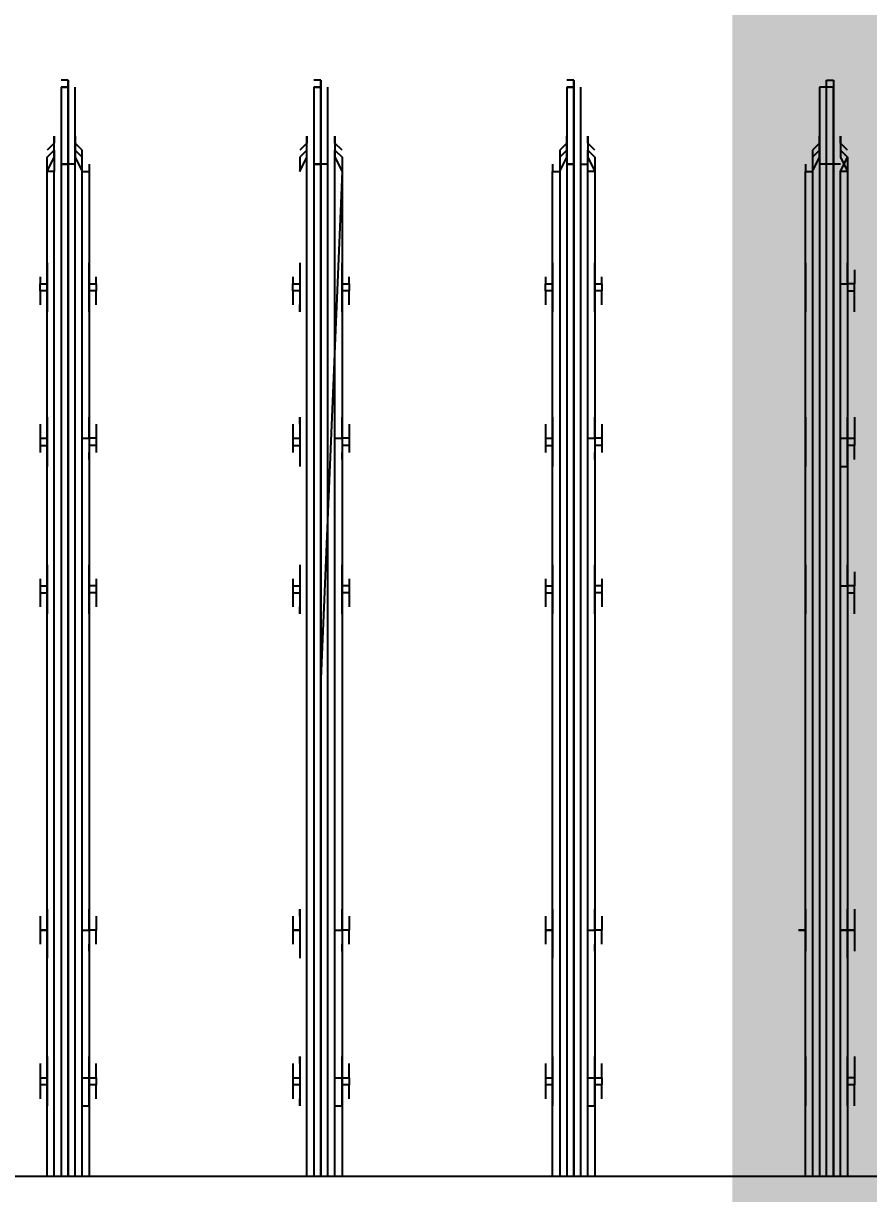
# Model space of a CAD drawing. Header units: metres. Extents: x 529751 to 530172, y 2673807 to 2674119.
# Drawn here: x 529983.1665 to 529983.333, y 2673955.4439 to 2673955.6743 of the extents above; entities that cross this region are included whole.
import ezdxf

# ---------------------------------------------------------------- set-up
doc = ezdxf.new("R2010")
doc.units = ezdxf.units.M
doc.linetypes.add('PDF_IMPORT', pattern=[1, 0.8, -0.2])
doc.layers.add('IDT', color=7, linetype='Continuous')
doc.layers.add('MMS Block Numbering', color=7, linetype='Continuous')
doc.styles.add('Adani Regular', font='Adani Regular.ttf')

# ---------------------------------------------------------------- blocks, each defined once
blk = doc.blocks.new('IDT')
at = {"layer": 'IDT', "color": 0, "lineweight": 25}
for p, q in [((17.21621612707966, 8.71559310991995), (16.63529295083688, 8.71559310991995)), ((16.90639043308354, 8.51780259991358), (16.90639043308354, 8.71559310991995)), ((16.90777358350331, 8.71559310991995), (16.90777358350331, 8.51780259991358)), ((16.90915673392263, 8.516419449494038), (16.90915673392263, 8.71559310991995)), ((16.90915673392263, 8.71559310991995), (16.90915673392263, 8.516419449494038)), ((16.9105398843424, 8.71559310991995), (16.9105398843424, 8.516419449494038)), ((16.91192303476217, 8.516419449494038), (16.91192303476217, 8.71559310991995)), ((16.91330618518148, 8.51780259991358), (16.91330618518148, 8.71559310991995)), ((16.91468933560125, 8.71559310991995), (16.91468933560125, 8.51780259991358)), ((16.95618384819025, 8.51780259991358), (16.95618384819025, 8.71559310991995)), ((16.95756699860956, 8.71559310991995), (16.95756699860956, 8.51780259991358)), ((16.95895014902933, 8.71559310991995), (16.95895014902933, 8.516419449494038)), ((16.9603332994491, 8.71559310991995), (16.9603332994491, 8.516419449494038)), ((16.9603332994491, 8.516419449494038), (16.9603332994491, 8.71559310991995)), ((16.96171644986842, 8.516419449494038), (16.96171644986842, 8.71559310991995)), ((16.96309960028819, 8.51780259991358), (16.96309960028819, 8.71559310991995)), ((16.96448275070796, 8.71559310991995), (16.96448275070796, 8.51780259991358)), ((17.0059772632965, 8.51780259991358), (17.0059772632965, 8.71559310991995)), ((17.00736041371627, 8.71559310991995), (17.00736041371627, 8.51780259991358)), ((17.00874356413604, 8.71559310991995), (17.00874356413604, 8.516419449494038)), ((17.01012671455535, 8.516419449494038), (17.01012671455535, 8.71559310991995)), ((17.01012671455535, 8.71559310991995), (17.01012671455535, 8.516419449494038)), ((17.01150986497512, 8.516419449494038), (17.01150986497512, 8.71559310991995)), ((17.01289301539489, 8.71559310991995), (17.01289301539489, 8.51780259991358)), ((17.05577067840321, 8.51780259991358), (17.05577067840321, 8.71559310991995)), ((17.05715382882298, 8.71559310991995), (17.05715382882298, 8.51780259991358)), ((17.05853697924229, 8.71559310991995), (17.05853697924229, 8.516419449494038)), ((17.05992012966206, 8.516419449494038), (17.05992012966206, 8.71559310991995)), ((17.05992012966206, 8.71559310991995), (17.05992012966206, 8.516419449494038)), ((17.06130328008183, 8.516419449494038), (17.06130328008183, 8.71559310991995)), ((17.06268643050115, 8.71559310991995), (17.06268643050115, 8.51780259991358)), ((17.06406958092091, 8.71559310991995), (17.06406958092091, 8.51780259991358)), ((16.90500728266377, 8.701761605723846), (16.90500728266377, 8.700378455304076)), ((16.90639043308354, 8.701761605723846), (16.90639043308354, 8.697612154464991)), ((16.91468933560125, 8.701761605723846), (16.91468933560125, 8.700378455304076)), ((16.91468933560125, 8.697612154464991), (16.91468933560125, 8.701761605723846)), ((16.95756699860956, 8.701761605723846), (16.95618384819025, 8.701761605723846)), ((16.95618384819025, 8.701761605723846), (16.95618384819025, 8.697612154464991)), ((16.95618384819025, 8.701761605723846), (16.95618384819025, 8.700378455304076)), ((16.96448275070796, 8.697612154464991), (16.96448275070796, 8.701761605723846)), ((16.96448275070796, 8.701761605723846), (16.96448275070796, 8.700378455304076)), ((17.00736041371627, 8.701761605723846), (17.0059772632965, 8.701761605723846)), ((17.0059772632965, 8.701761605723846), (17.0059772632965, 8.697612154464991)), ((17.0059772632965, 8.701761605723846), (17.0059772632965, 8.700378455304076)), ((17.01427616581421, 8.697612154464991), (17.01427616581421, 8.701761605723846)), ((17.01427616581421, 8.701761605723846), (17.01427616581421, 8.700378455304076)), ((17.05715382882298, 8.701761605723846), (17.05577067840321, 8.701761605723846)), ((17.05577067840321, 8.701761605723846), (17.05577067840321, 8.697612154464991)), ((17.05577067840321, 8.701761605723846), (17.05577067840321, 8.700378455304076)), ((17.06406958092091, 8.697612154464991), (17.06406958092091, 8.701761605723846)), ((17.06406958092091, 8.701761605723846), (17.06406958092091, 8.700378455304076)), ((16.90500728266377, 8.700378455304076), (16.90500728266377, 8.697612154464991)), ((16.91468933560125, 8.700378455304076), (16.91468933560125, 8.697612154464991)), ((16.95480069777048, 8.700378455304076), (16.95480069777048, 8.697612154464991)), ((16.96586590112727, 8.697612154464991), (16.96586590112727, 8.700378455304076)), ((17.00459411287719, 8.700378455304076), (17.00459411287719, 8.697612154464991)), ((17.01565931623398, 8.697612154464991), (17.01565931623398, 8.700378455304076)), ((17.05438752798344, 8.700378455304076), (17.05438752798344, 8.697612154464991)), ((17.06545273134068, 8.697612154464991), (17.06545273134068, 8.700378455304076)), ((16.90500728266377, 8.697612154464991), (16.90639043308354, 8.697612154464991)), ((16.90500728266377, 8.696229004045222), (16.90500728266377, 8.697612154464991)), ((16.90639043308354, 8.697612154464991), (16.90639043308354, 8.696229004045222)), ((16.91468933560125, 8.697612154464991), (16.91468933560125, 8.696229004045222)), ((16.91468933560125, 8.696229004045222), (16.91468933560125, 8.697612154464991)), ((16.95480069777048, 8.697612154464991), (16.95618384819025, 8.697612154464991)), ((16.95480069777048, 8.696229004045222), (16.95480069777048, 8.697612154464991)), ((16.95618384819025, 8.697612154464991), (16.95618384819025, 8.696229004045222)), ((16.96448275070796, 8.696229004045222), (16.96448275070796, 8.697612154464991)), ((16.96448275070796, 8.697612154464991), (16.96586590112727, 8.697612154464991)), ((16.96586590112727, 8.696229004045222), (16.96586590112727, 8.697612154464991)), ((17.00459411287719, 8.697612154464991), (17.0059772632965, 8.697612154464991)), ((17.00459411287719, 8.696229004045222), (17.00459411287719, 8.697612154464991)), ((17.0059772632965, 8.697612154464991), (17.0059772632965, 8.696229004045222)), ((17.01427616581421, 8.696229004045222), (17.01427616581421, 8.697612154464991)), ((17.01427616581421, 8.697612154464991), (17.01565931623398, 8.697612154464991)), ((17.01565931623398, 8.696229004045222), (17.01565931623398, 8.697612154464991)), ((17.05438752798344, 8.697612154464991), (17.05577067840321, 8.697612154464991)), ((17.05438752798344, 8.696229004045222), (17.05438752798344, 8.697612154464991)), ((17.05577067840321, 8.697612154464991), (17.05577067840321, 8.696229004045222)), ((17.06406958092091, 8.696229004045222), (17.06406958092091, 8.697612154464991)), ((17.06406958092091, 8.697612154464991), (17.06545273134068, 8.697612154464991)), ((17.06545273134068, 8.696229004045222), (17.06545273134068, 8.697612154464991)), ((16.90500728266377, 8.693462703206137), (16.90500728266377, 8.696229004045222)), ((16.90500728266377, 8.696229004045222), (16.90639043308354, 8.696229004045222)), ((16.90639043308354, 8.696229004045222), (16.90639043308354, 8.692079552786367)), ((16.91468933560125, 8.696229004045222), (16.91468933560125, 8.693462703206137)), ((16.91468933560125, 8.692079552786367), (16.91468933560125, 8.696229004045222)), ((16.95618384819025, 8.696229004045222), (16.95480069777048, 8.696229004045222)), ((16.95480069777048, 8.696229004045222), (16.95480069777048, 8.693462703206137)), ((16.95756699860956, 8.696229004045222), (16.95618384819025, 8.696229004045222)), ((16.95618384819025, 8.696229004045222), (16.95618384819025, 8.692079552786367)), ((16.96448275070796, 8.692079552786367), (16.96448275070796, 8.696229004045222)), ((16.96586590112727, 8.696229004045222), (16.96448275070796, 8.696229004045222)), ((16.96586590112727, 8.693462703206137), (16.96586590112727, 8.696229004045222)), ((17.0059772632965, 8.696229004045222), (17.00459411287719, 8.696229004045222)), ((17.00459411287719, 8.696229004045222), (17.00459411287719, 8.693462703206137)), ((17.00736041371627, 8.696229004045222), (17.0059772632965, 8.696229004045222)), ((17.0059772632965, 8.696229004045222), (17.0059772632965, 8.692079552786367)), ((17.01427616581421, 8.692079552786367), (17.01427616581421, 8.696229004045222)), ((17.01565931623398, 8.696229004045222), (17.01427616581421, 8.696229004045222)), ((17.01565931623398, 8.693462703206137), (17.01565931623398, 8.696229004045222)), ((17.05577067840321, 8.696229004045222), (17.05438752798344, 8.696229004045222)), ((17.05438752798344, 8.696229004045222), (17.05438752798344, 8.693462703206137)), ((17.05715382882298, 8.696229004045222), (17.05577067840321, 8.696229004045222)), ((17.05577067840321, 8.696229004045222), (17.05577067840321, 8.692079552786367)), ((17.06406958092091, 8.692079552786367), (17.06406958092091, 8.696229004045222)), ((17.06545273134068, 8.696229004045222), (17.06406958092091, 8.696229004045222)), ((17.06545273134068, 8.693462703206137), (17.06545273134068, 8.696229004045222)), ((16.90500728266377, 8.692079552786367), (16.90500728266377, 8.693462703206137)), ((16.91468933560125, 8.693462703206137), (16.91468933560125, 8.692079552786367)), ((16.95618384819025, 8.692079552786367), (16.95618384819025, 8.693462703206137)), ((16.96448275070796, 8.693462703206137), (16.96448275070796, 8.692079552786367)), ((17.0059772632965, 8.692079552786367), (17.0059772632965, 8.693462703206137)), ((17.01427616581421, 8.693462703206137), (17.01427616581421, 8.692079552786367)), ((17.05577067840321, 8.692079552786367), (17.05577067840321, 8.693462703206137)), ((17.06406958092091, 8.693462703206137), (17.06406958092091, 8.692079552786367)), ((16.90500728266377, 8.669949146072327), (16.90500728266377, 8.671332296492096)), ((16.90639043308354, 8.672715446911639), (16.90639043308354, 8.667182845233242)), ((16.91468933560125, 8.672715446911639), (16.91468933560125, 8.667182845233242)), ((16.91468933560125, 8.669949146072327), (16.91468933560125, 8.671332296492096)), ((16.95618384819025, 8.667182845233242), (16.95618384819025, 8.672715446911639)), ((16.95618384819025, 8.671332296492096), (16.95618384819025, 8.669949146072327)), ((16.96448275070796, 8.663033393974388), (16.96448275070796, 8.672715446911639)), ((16.96448275070796, 8.669949146072327), (16.96448275070796, 8.671332296492096)), ((17.0059772632965, 8.667182845233242), (17.0059772632965, 8.672715446911639)), ((17.0059772632965, 8.671332296492096), (17.0059772632965, 8.669949146072327)), ((17.01427616581421, 8.663033393974388), (17.01427616581421, 8.672715446911639)), ((17.01427616581421, 8.669949146072327), (17.01427616581421, 8.671332296492096)), ((17.05577067840321, 8.667182845233242), (17.05577067840321, 8.672715446911639)), ((17.05577067840321, 8.671332296492096), (17.05577067840321, 8.669949146072327)), ((17.06406958092091, 8.663033393974388), (17.06406958092091, 8.672715446911639)), ((17.06406958092091, 8.669949146072327), (17.06406958092091, 8.671332296492096)), ((16.90500728266377, 8.667182845233242), (16.90500728266377, 8.669949146072327)), ((16.91468933560125, 8.667182845233242), (16.91468933560125, 8.669949146072327)), ((16.95480069777048, 8.669949146072327), (16.95480069777048, 8.667182845233242)), ((16.96586590112727, 8.667182845233242), (16.96586590112727, 8.669949146072327)), ((17.00459411287719, 8.669949146072327), (17.00459411287719, 8.667182845233242)), ((17.01565931623398, 8.667182845233242), (17.01565931623398, 8.669949146072327)), ((17.05438752798344, 8.669949146072327), (17.05438752798344, 8.667182845233242)), ((17.06545273134068, 8.667182845233242), (17.06545273134068, 8.669949146072327)), ((16.90500728266377, 8.66441654439393), (16.90500728266377, 8.667182845233242)), ((16.90500728266377, 8.667182845233242), (16.90639043308354, 8.667182845233242)), ((16.90639043308354, 8.667182845233242), (16.90500728266377, 8.667182845233242)), ((16.90639043308354, 8.667182845233242), (16.90777358350331, 8.667182845233242)), ((16.90777358350331, 8.667182845233242), (16.90639043308354, 8.667182845233242)), ((16.90639043308354, 8.667182845233242), (16.90639043308354, 8.663033393974388)), ((16.91468933560125, 8.667182845233242), (16.91468933560125, 8.66441654439393)), ((16.91468933560125, 8.663033393974388), (16.91468933560125, 8.667182845233242)), ((16.91468933560125, 8.667182845233242), (16.91607248602102, 8.667182845233242)), ((16.91607248602102, 8.667182845233242), (16.91468933560125, 8.667182845233242)), ((16.95480069777048, 8.66441654439393), (16.95480069777048, 8.667182845233242)), ((16.95480069777048, 8.667182845233242), (16.95618384819025, 8.667182845233242)), ((16.95480069777048, 8.667182845233242), (16.95618384819025, 8.667182845233242)), ((16.95756699860956, 8.667182845233242), (16.95618384819025, 8.667182845233242)), ((16.95618384819025, 8.667182845233242), (16.95618384819025, 8.663033393974388)), ((16.96586590112727, 8.667182845233242), (16.96448275070796, 8.667182845233242)), ((16.96448275070796, 8.667182845233242), (16.96586590112727, 8.667182845233242)), ((16.96586590112727, 8.667182845233242), (16.96448275070796, 8.667182845233242)), ((16.96586590112727, 8.66441654439393), (16.96586590112727, 8.667182845233242)), ((17.00459411287719, 8.66441654439393), (17.00459411287719, 8.667182845233242)), ((17.00459411287719, 8.667182845233242), (17.0059772632965, 8.667182845233242)), ((17.00459411287719, 8.667182845233242), (17.0059772632965, 8.667182845233242)), ((17.00736041371627, 8.667182845233242), (17.0059772632965, 8.667182845233242)), ((17.0059772632965, 8.667182845233242), (17.0059772632965, 8.663033393974388)), ((17.01565931623398, 8.667182845233242), (17.01427616581421, 8.667182845233242)), ((17.01427616581421, 8.667182845233242), (17.01565931623398, 8.667182845233242)), ((17.01565931623398, 8.667182845233242), (17.01427616581421, 8.667182845233242)), ((17.01565931623398, 8.66441654439393), (17.01565931623398, 8.667182845233242)), ((17.05438752798344, 8.66441654439393), (17.05438752798344, 8.667182845233242)), ((17.05438752798344, 8.667182845233242), (17.05577067840321, 8.667182845233242)), ((17.05438752798344, 8.667182845233242), (17.05577067840321, 8.667182845233242)), ((17.05715382882298, 8.667182845233242), (17.05577067840321, 8.667182845233242)), ((17.05577067840321, 8.667182845233242), (17.05577067840321, 8.663033393974388)), ((17.06545273134068, 8.667182845233242), (17.06406958092091, 8.667182845233242)), ((17.06406958092091, 8.667182845233242), (17.06545273134068, 8.667182845233242)), ((17.06545273134068, 8.667182845233242), (17.06406958092091, 8.667182845233242)), ((17.06545273134068, 8.66441654439393), (17.06545273134068, 8.667182845233242)), ((16.90500728266377, 8.663033393974388), (16.90500728266377, 8.66441654439393)), ((16.91468933560125, 8.66441654439393), (16.91468933560125, 8.663033393974388)), ((16.95618384819025, 8.663033393974388), (16.95618384819025, 8.66441654439393)), ((16.96448275070796, 8.66441654439393), (16.96448275070796, 8.663033393974388)), ((17.0059772632965, 8.663033393974388), (17.0059772632965, 8.66441654439393)), ((17.01427616581421, 8.66441654439393), (17.01427616581421, 8.663033393974388)), ((17.05577067840321, 8.663033393974388), (17.05577067840321, 8.66441654439393)), ((17.06406958092091, 8.66441654439393), (17.06406958092091, 8.663033393974388)), ((16.90500728266377, 8.604941076349974), (16.90500728266377, 8.603557925930431)), ((16.90639043308354, 8.60079162509112), (16.90639043308354, 8.604941076349974)), ((16.91468933560125, 8.60079162509112), (16.91468933560125, 8.604941076349974)), ((16.91468933560125, 8.604941076349974), (16.91468933560125, 8.603557925930431)), ((16.95618384819025, 8.603557925930431), (16.95618384819025, 8.604941076349974)), ((16.95618384819025, 8.604941076349974), (16.95618384819025, 8.60079162509112)), ((16.96448275070796, 8.60079162509112), (16.96448275070796, 8.604941076349974)), ((16.96448275070796, 8.604941076349974), (16.96448275070796, 8.603557925930431)), ((17.0059772632965, 8.603557925930431), (17.0059772632965, 8.604941076349974)), ((17.0059772632965, 8.604941076349974), (17.0059772632965, 8.60079162509112)), ((17.01427616581421, 8.60079162509112), (17.01427616581421, 8.604941076349974)), ((17.01427616581421, 8.604941076349974), (17.01427616581421, 8.603557925930431)), ((17.05577067840321, 8.603557925930431), (17.05577067840321, 8.604941076349974)), ((17.05577067840321, 8.604941076349974), (17.05577067840321, 8.60079162509112)), ((17.06406958092091, 8.60079162509112), (17.06406958092091, 8.604941076349974)), ((17.06406958092091, 8.604941076349974), (17.06406958092091, 8.603557925930431)), ((16.90500728266377, 8.603557925930431), (16.90500728266377, 8.60079162509112)), ((16.91468933560125, 8.603557925930431), (16.91468933560125, 8.60079162509112)), ((16.95480069777048, 8.60079162509112), (16.95480069777048, 8.603557925930431)), ((16.96586590112727, 8.60079162509112), (16.96586590112727, 8.603557925930431)), ((17.00459411287719, 8.60079162509112), (17.00459411287719, 8.603557925930431)), ((17.01565931623398, 8.60079162509112), (17.01565931623398, 8.603557925930431)), ((17.05438752798344, 8.60079162509112), (17.05438752798344, 8.603557925930431)), ((17.06545273134068, 8.60079162509112), (17.06545273134068, 8.603557925930431)), ((16.90639043308354, 8.60079162509112), (16.90500728266377, 8.60079162509112)), ((16.90500728266377, 8.60079162509112), (16.90500728266377, 8.599408474671577)), ((16.90639043308354, 8.599408474671577), (16.90639043308354, 8.60079162509112)), ((16.91468933560125, 8.599408474671577), (16.91468933560125, 8.60079162509112)), ((16.91468933560125, 8.60079162509112), (16.91468933560125, 8.598025324251807)), ((16.95480069777048, 8.599408474671577), (16.95480069777048, 8.60079162509112)), ((16.95480069777048, 8.60079162509112), (16.95618384819025, 8.60079162509112)), ((16.95618384819025, 8.60079162509112), (16.95618384819025, 8.599408474671577)), ((16.96448275070796, 8.599408474671577), (16.96448275070796, 8.60079162509112)), ((16.96586590112727, 8.60079162509112), (16.96448275070796, 8.60079162509112)), ((16.96586590112727, 8.599408474671577), (16.96586590112727, 8.60079162509112)), ((17.00459411287719, 8.599408474671577), (17.00459411287719, 8.60079162509112)), ((17.00459411287719, 8.60079162509112), (17.0059772632965, 8.60079162509112)), ((17.0059772632965, 8.60079162509112), (17.0059772632965, 8.599408474671577)), ((17.01427616581421, 8.599408474671577), (17.01427616581421, 8.60079162509112)), ((17.01565931623398, 8.60079162509112), (17.01427616581421, 8.60079162509112)), ((17.01565931623398, 8.599408474671577), (17.01565931623398, 8.60079162509112)), ((17.05438752798344, 8.599408474671577), (17.05438752798344, 8.60079162509112)), ((17.05438752798344, 8.60079162509112), (17.05577067840321, 8.60079162509112)), ((17.05577067840321, 8.60079162509112), (17.05577067840321, 8.599408474671577)), ((17.06406958092091, 8.599408474671577), (17.06406958092091, 8.60079162509112)), ((17.06545273134068, 8.60079162509112), (17.06406958092091, 8.60079162509112)), ((17.06545273134068, 8.599408474671577), (17.06545273134068, 8.60079162509112)), ((16.90500728266377, 8.599408474671577), (16.90639043308354, 8.599408474671577)), ((16.90500728266377, 8.598025324251807), (16.90500728266377, 8.599408474671577)), ((16.90500728266377, 8.596642173832265), (16.90500728266377, 8.598025324251807)), ((16.90777358350331, 8.599408474671577), (16.90639043308354, 8.599408474671577)), ((16.90639043308354, 8.599408474671577), (16.90639043308354, 8.595259023412723)), ((16.91468933560125, 8.595259023412723), (16.91468933560125, 8.599408474671577)), ((16.91468933560125, 8.598025324251807), (16.91468933560125, 8.596642173832265)), ((16.95480069777048, 8.598025324251807), (16.95480069777048, 8.599408474671577)), ((16.95480069777048, 8.599408474671577), (16.95618384819025, 8.599408474671577)), ((16.95618384819025, 8.599408474671577), (16.95618384819025, 8.595259023412723)), ((16.95618384819025, 8.598025324251807), (16.95618384819025, 8.596642173832265)), ((16.96448275070796, 8.595259023412723), (16.96448275070796, 8.599408474671577)), ((16.96586590112727, 8.599408474671577), (16.96448275070796, 8.599408474671577)), ((16.96448275070796, 8.596642173832265), (16.96448275070796, 8.598025324251807)), ((16.96586590112727, 8.598025324251807), (16.96586590112727, 8.599408474671577)), ((17.00459411287719, 8.598025324251807), (17.00459411287719, 8.599408474671577)), ((17.00459411287719, 8.599408474671577), (17.0059772632965, 8.599408474671577)), ((17.0059772632965, 8.599408474671577), (17.0059772632965, 8.595259023412723)), ((17.0059772632965, 8.598025324251807), (17.0059772632965, 8.596642173832265)), ((17.01427616581421, 8.595259023412723), (17.01427616581421, 8.599408474671577)), ((17.01565931623398, 8.599408474671577), (17.01427616581421, 8.599408474671577)), ((17.01427616581421, 8.596642173832265), (17.01427616581421, 8.598025324251807)), ((17.01565931623398, 8.598025324251807), (17.01565931623398, 8.599408474671577)), ((17.05438752798344, 8.598025324251807), (17.05438752798344, 8.599408474671577)), ((17.05438752798344, 8.599408474671577), (17.05577067840321, 8.599408474671577)), ((17.05577067840321, 8.599408474671577), (17.05577067840321, 8.595259023412723)), ((17.05577067840321, 8.598025324251807), (17.05577067840321, 8.596642173832265)), ((17.06406958092091, 8.595259023412723), (17.06406958092091, 8.599408474671577)), ((17.06545273134068, 8.599408474671577), (17.06406958092091, 8.599408474671577)), ((17.06406958092091, 8.596642173832265), (17.06406958092091, 8.598025324251807)), ((17.06545273134068, 8.598025324251807), (17.06545273134068, 8.599408474671577)), ((16.90777358350331, 8.575894917537767), (16.90639043308354, 8.575894917537767)), ((16.90639043308354, 8.575894917537767), (16.90639043308354, 8.571745466278912)), ((16.91468933560125, 8.566212864600516), (16.91468933560125, 8.575894917537767)), ((16.95618384819025, 8.57036231585937), (16.95618384819025, 8.575894917537767)), ((16.96448275070796, 8.571745466278912), (16.96448275070796, 8.575894917537767)), ((17.0059772632965, 8.57036231585937), (17.0059772632965, 8.575894917537767)), ((17.01427616581421, 8.571745466278912), (17.01427616581421, 8.575894917537767)), ((17.05577067840321, 8.57036231585937), (17.05577067840321, 8.575894917537767)), ((17.06406958092091, 8.571745466278912), (17.06406958092091, 8.575894917537767)), ((16.90500728266377, 8.574511767118224), (16.90500728266377, 8.573128616698682)), ((16.90500728266377, 8.573128616698682), (16.90500728266377, 8.571745466278912)), ((16.91468933560125, 8.574511767118224), (16.91468933560125, 8.573128616698682)), ((16.91468933560125, 8.573128616698682), (16.91468933560125, 8.571745466278912)), ((16.95480069777048, 8.571745466278912), (16.95480069777048, 8.573128616698682)), ((16.95618384819025, 8.574511767118224), (16.95618384819025, 8.573128616698682)), ((16.96448275070796, 8.573128616698682), (16.96448275070796, 8.574511767118224)), ((16.96586590112727, 8.571745466278912), (16.96586590112727, 8.573128616698682)), ((17.00459411287719, 8.571745466278912), (17.00459411287719, 8.573128616698682)), ((17.0059772632965, 8.574511767118224), (17.0059772632965, 8.573128616698682)), ((17.01427616581421, 8.573128616698682), (17.01427616581421, 8.574511767118224)), ((17.01565931623398, 8.571745466278912), (17.01565931623398, 8.573128616698682)), ((17.05438752798344, 8.571745466278912), (17.05438752798344, 8.573128616698682)), ((17.05577067840321, 8.574511767118224), (17.05577067840321, 8.573128616698682)), ((17.06406958092091, 8.573128616698682), (17.06406958092091, 8.574511767118224)), ((17.06545273134068, 8.571745466278912), (17.06545273134068, 8.573128616698682)), ((16.90500728266377, 8.57036231585937), (16.90500728266377, 8.571745466278912)), ((16.90500728266377, 8.571745466278912), (16.90639043308354, 8.571745466278912)), ((16.90639043308354, 8.57036231585937), (16.90500728266377, 8.57036231585937)), ((16.90500728266377, 8.567596015020058), (16.90500728266377, 8.57036231585937)), ((16.90639043308354, 8.571745466278912), (16.90639043308354, 8.57036231585937)), ((16.90777358350331, 8.57036231585937), (16.90639043308354, 8.57036231585937)), ((16.90639043308354, 8.57036231585937), (16.90639043308354, 8.566212864600516)), ((16.91468933560125, 8.571745466278912), (16.91468933560125, 8.57036231585937)), ((16.91468933560125, 8.57036231585937), (16.91468933560125, 8.567596015020058)), ((16.95480069777048, 8.57036231585937), (16.95480069777048, 8.571745466278912)), ((16.95480069777048, 8.571745466278912), (16.95618384819025, 8.571745466278912)), ((16.95480069777048, 8.567596015020058), (16.95480069777048, 8.57036231585937)), ((16.95480069777048, 8.57036231585937), (16.95618384819025, 8.57036231585937)), ((16.95756699860956, 8.57036231585937), (16.95618384819025, 8.57036231585937)), ((16.95618384819025, 8.57036231585937), (16.95618384819025, 8.566212864600516)), ((16.96448275070796, 8.566212864600516), (16.96448275070796, 8.571745466278912)), ((16.96586590112727, 8.571745466278912), (16.96448275070796, 8.571745466278912)), ((16.96586590112727, 8.57036231585937), (16.96448275070796, 8.57036231585937)), ((16.96586590112727, 8.57036231585937), (16.96586590112727, 8.571745466278912)), ((16.96586590112727, 8.567596015020058), (16.96586590112727, 8.57036231585937)), ((17.00459411287719, 8.57036231585937), (17.00459411287719, 8.571745466278912)), ((17.00459411287719, 8.571745466278912), (17.0059772632965, 8.571745466278912)), ((17.00459411287719, 8.567596015020058), (17.00459411287719, 8.57036231585937)), ((17.00459411287719, 8.57036231585937), (17.0059772632965, 8.57036231585937)), ((17.00736041371627, 8.57036231585937), (17.0059772632965, 8.57036231585937)), ((17.0059772632965, 8.57036231585937), (17.0059772632965, 8.566212864600516)), ((17.01427616581421, 8.566212864600516), (17.01427616581421, 8.571745466278912)), ((17.01565931623398, 8.571745466278912), (17.01427616581421, 8.571745466278912)), ((17.01565931623398, 8.57036231585937), (17.01427616581421, 8.57036231585937)), ((17.01565931623398, 8.57036231585937), (17.01565931623398, 8.571745466278912)), ((17.01565931623398, 8.567596015020058), (17.01565931623398, 8.57036231585937)), ((17.05438752798344, 8.57036231585937), (17.05438752798344, 8.571745466278912)), ((17.05438752798344, 8.571745466278912), (17.05577067840321, 8.571745466278912)), ((17.05438752798344, 8.567596015020058), (17.05438752798344, 8.57036231585937)), ((17.05438752798344, 8.57036231585937), (17.05577067840321, 8.57036231585937)), ((17.05715382882298, 8.57036231585937), (17.05577067840321, 8.57036231585937)), ((17.05577067840321, 8.57036231585937), (17.05577067840321, 8.566212864600516)), ((17.06406958092091, 8.566212864600516), (17.06406958092091, 8.571745466278912)), ((17.06545273134068, 8.571745466278912), (17.06406958092091, 8.571745466278912)), ((17.06545273134068, 8.57036231585937), (17.06406958092091, 8.57036231585937)), ((17.06545273134068, 8.57036231585937), (17.06545273134068, 8.571745466278912)), ((17.06545273134068, 8.567596015020058), (17.06545273134068, 8.57036231585937)), ((16.90500728266377, 8.566212864600516), (16.90500728266377, 8.567596015020058)), ((16.91468933560125, 8.567596015020058), (16.91468933560125, 8.566212864600516)), ((16.95618384819025, 8.566212864600516), (16.95618384819025, 8.567596015020058)), ((16.96448275070796, 8.567596015020058), (16.96448275070796, 8.566212864600516)), ((17.0059772632965, 8.566212864600516), (17.0059772632965, 8.567596015020058)), ((17.01427616581421, 8.567596015020058), (17.01427616581421, 8.566212864600516)), ((17.05577067840321, 8.566212864600516), (17.05577067840321, 8.567596015020058)), ((17.06406958092091, 8.567596015020058), (17.06406958092091, 8.566212864600516)), ((16.90500728266377, 8.545465608306017), (16.90500728266377, 8.544082457886475)), ((16.90639043308354, 8.53993300662762), (16.90639043308354, 8.545465608306017)), ((16.91468933560125, 8.541316157047163), (16.91468933560125, 8.545465608306017)), ((16.91468933560125, 8.545465608306017), (16.91468933560125, 8.544082457886475)), ((16.95618384819025, 8.544082457886475), (16.95618384819025, 8.545465608306017)), ((16.95618384819025, 8.545465608306017), (16.95618384819025, 8.541316157047163)), ((16.96448275070796, 8.541316157047163), (16.96448275070796, 8.545465608306017)), ((16.96448275070796, 8.545465608306017), (16.96448275070796, 8.544082457886475)), ((17.0059772632965, 8.544082457886475), (17.0059772632965, 8.545465608306017)), ((17.0059772632965, 8.545465608306017), (17.0059772632965, 8.541316157047163)), ((17.01427616581421, 8.541316157047163), (17.01427616581421, 8.545465608306017)), ((17.01427616581421, 8.545465608306017), (17.01427616581421, 8.544082457886475)), ((17.05577067840321, 8.544082457886475), (17.05577067840321, 8.545465608306017)), ((17.05577067840321, 8.545465608306017), (17.05577067840321, 8.541316157047163)), ((17.06406958092091, 8.541316157047163), (17.06406958092091, 8.545465608306017)), ((17.06406958092091, 8.545465608306017), (17.06406958092091, 8.544082457886475)), ((16.90500728266377, 8.544082457886475), (16.90500728266377, 8.541316157047163)), ((16.91468933560125, 8.544082457886475), (16.91468933560125, 8.53993300662762)), ((16.95480069777048, 8.544082457886475), (16.95480069777048, 8.541316157047163)), ((16.96586590112727, 8.541316157047163), (16.96586590112727, 8.544082457886475)), ((17.00459411287719, 8.544082457886475), (17.00459411287719, 8.541316157047163)), ((17.01565931623398, 8.541316157047163), (17.01565931623398, 8.544082457886475)), ((17.05438752798344, 8.544082457886475), (17.05438752798344, 8.541316157047163)), ((17.06545273134068, 8.541316157047163), (17.06545273134068, 8.544082457886475)), ((16.90639043308354, 8.541316157047163), (16.90500728266377, 8.541316157047163)), ((16.90500728266377, 8.541316157047163), (16.90500728266377, 8.53993300662762)), ((16.91468933560125, 8.535783555368766), (16.91468933560125, 8.541316157047163)), ((16.95480069777048, 8.541316157047163), (16.95618384819025, 8.541316157047163)), ((16.95480069777048, 8.53993300662762), (16.95480069777048, 8.541316157047163)), ((16.95618384819025, 8.541316157047163), (16.95618384819025, 8.53993300662762)), ((16.96448275070796, 8.53993300662762), (16.96448275070796, 8.541316157047163)), ((16.96448275070796, 8.541316157047163), (16.96586590112727, 8.541316157047163)), ((16.96586590112727, 8.541316157047163), (16.96586590112727, 8.53993300662762)), ((17.00459411287719, 8.541316157047163), (17.0059772632965, 8.541316157047163)), ((17.00459411287719, 8.53993300662762), (17.00459411287719, 8.541316157047163)), ((17.0059772632965, 8.541316157047163), (17.0059772632965, 8.53993300662762)), ((17.01427616581421, 8.53993300662762), (17.01427616581421, 8.541316157047163)), ((17.01427616581421, 8.541316157047163), (17.01565931623398, 8.541316157047163)), ((17.01565931623398, 8.541316157047163), (17.01565931623398, 8.53993300662762)), ((17.05438752798344, 8.541316157047163), (17.05577067840321, 8.541316157047163)), ((17.05438752798344, 8.53993300662762), (17.05438752798344, 8.541316157047163)), ((17.05577067840321, 8.541316157047163), (17.05577067840321, 8.53993300662762)), ((17.06406958092091, 8.53993300662762), (17.06406958092091, 8.541316157047163)), ((17.06406958092091, 8.541316157047163), (17.06545273134068, 8.541316157047163)), ((17.06545273134068, 8.541316157047163), (17.06545273134068, 8.53993300662762)), ((16.90500728266377, 8.538549856208078), (16.90500728266377, 8.53993300662762)), ((16.90500728266377, 8.53993300662762), (16.90639043308354, 8.53993300662762)), ((16.90500728266377, 8.537166705788309), (16.90500728266377, 8.538549856208078)), ((16.90777358350331, 8.53993300662762), (16.90639043308354, 8.53993300662762)), ((16.90639043308354, 8.53993300662762), (16.90639043308354, 8.535783555368766)), ((16.91468933560125, 8.53993300662762), (16.91468933560125, 8.538549856208078)), ((16.91468933560125, 8.538549856208078), (16.91468933560125, 8.537166705788309)), ((16.95618384819025, 8.53993300662762), (16.95480069777048, 8.53993300662762)), ((16.95480069777048, 8.53993300662762), (16.95480069777048, 8.538549856208078)), ((16.95618384819025, 8.53993300662762), (16.95618384819025, 8.535783555368766)), ((16.95618384819025, 8.538549856208078), (16.95618384819025, 8.537166705788309)), ((16.96448275070796, 8.535783555368766), (16.96448275070796, 8.53993300662762)), ((16.96586590112727, 8.53993300662762), (16.96448275070796, 8.53993300662762)), ((16.96448275070796, 8.537166705788309), (16.96448275070796, 8.538549856208078)), ((16.96586590112727, 8.538549856208078), (16.96586590112727, 8.53993300662762)), ((17.0059772632965, 8.53993300662762), (17.00459411287719, 8.53993300662762)), ((17.00459411287719, 8.53993300662762), (17.00459411287719, 8.538549856208078)), ((17.0059772632965, 8.53993300662762), (17.0059772632965, 8.535783555368766)), ((17.0059772632965, 8.538549856208078), (17.0059772632965, 8.537166705788309)), ((17.01427616581421, 8.535783555368766), (17.01427616581421, 8.53993300662762)), ((17.01565931623398, 8.53993300662762), (17.01427616581421, 8.53993300662762)), ((17.01427616581421, 8.537166705788309), (17.01427616581421, 8.538549856208078)), ((17.01565931623398, 8.538549856208078), (17.01565931623398, 8.53993300662762)), ((17.05577067840321, 8.53993300662762), (17.05438752798344, 8.53993300662762)), ((17.05438752798344, 8.53993300662762), (17.05438752798344, 8.538549856208078)), ((17.05577067840321, 8.53993300662762), (17.05577067840321, 8.535783555368766)), ((17.05577067840321, 8.538549856208078), (17.05577067840321, 8.537166705788309)), ((17.06406958092091, 8.535783555368766), (17.06406958092091, 8.53993300662762)), ((17.06545273134068, 8.53993300662762), (17.06406958092091, 8.53993300662762)), ((17.06406958092091, 8.537166705788309), (17.06406958092091, 8.538549856208078)), ((17.06545273134068, 8.538549856208078), (17.06545273134068, 8.53993300662762)), ((16.90777358350331, 8.515036299074268), (16.90639043308354, 8.51780259991358)), ((16.90639043308354, 8.51780259991358), (16.90777358350331, 8.51780259991358)), ((16.90777358350331, 8.51780259991358), (16.90639043308354, 8.515036299074268)), ((16.90639043308354, 8.516419449494038), (16.90639043308354, 8.51780259991358)), ((16.91330618518148, 8.51780259991358), (16.91192303476217, 8.515036299074268)), ((16.91468933560125, 8.51780259991358), (16.91330618518148, 8.51780259991358)), ((16.91330618518148, 8.513653148654726), (16.91330618518148, 8.51780259991358)), ((16.91468933560125, 8.516419449494038), (16.91468933560125, 8.51780259991358)), ((16.95756699860956, 8.515036299074268), (16.95618384819025, 8.51780259991358)), ((16.95618384819025, 8.51780259991358), (16.95756699860956, 8.51780259991358)), ((16.95618384819025, 8.516419449494038), (16.95618384819025, 8.51780259991358)), ((16.95756699860956, 8.51780259991358), (16.95756699860956, 8.513653148654726)), ((16.96309960028819, 8.51780259991358), (16.96171644986842, 8.515036299074268)), ((16.96448275070796, 8.51780259991358), (16.96309960028819, 8.51780259991358)), ((16.96309960028819, 8.513653148654726), (16.96309960028819, 8.51780259991358)), ((16.96448275070796, 8.516419449494038), (16.96448275070796, 8.51780259991358)), ((17.00736041371627, 8.515036299074268), (17.0059772632965, 8.51780259991358)), ((17.0059772632965, 8.516419449494038), (17.0059772632965, 8.51780259991358)), ((17.00736041371627, 8.51780259991358), (17.00736041371627, 8.513653148654726)), ((17.01289301539489, 8.51780259991358), (17.01289301539489, 8.513653148654726)), ((17.01427616581421, 8.51780259991358), (17.01289301539489, 8.515036299074268)), ((17.01427616581421, 8.516419449494038), (17.01427616581421, 8.51780259991358)), ((17.05715382882298, 8.51780259991358), (17.05577067840321, 8.51780259991358)), ((17.05577067840321, 8.516419449494038), (17.05577067840321, 8.51780259991358)), ((17.05715382882298, 8.51780259991358), (17.05715382882298, 8.513653148654726)), ((17.05853697924229, 8.515036299074268), (17.05715382882298, 8.51780259991358)), ((17.06268643050115, 8.513653148654726), (17.06268643050115, 8.51780259991358)), ((17.06268643050115, 8.51780259991358), (17.06406958092091, 8.51780259991358)), ((17.06406958092091, 8.51780259991358), (17.06268643050115, 8.515036299074268)), ((17.06406958092091, 8.51780259991358), (17.06406958092091, 8.516419449494038)), ((16.90639043308354, 8.515036299074268), (16.90639043308354, 8.516419449494038)), ((16.90639043308354, 8.515036299074268), (16.90777358350331, 8.513653148654726)), ((16.90777358350331, 8.513653148654726), (16.90639043308354, 8.515036299074268)), ((16.90777358350331, 8.516419449494038), (16.90915673392263, 8.516419449494038)), ((16.90777358350331, 8.510886847815414), (16.90777358350331, 8.515036299074268)), ((16.90915673392263, 8.516419449494038), (16.9105398843424, 8.516419449494038)), ((16.90915673392263, 8.499821644458393), (16.90915673392263, 8.516419449494038)), ((16.90915673392263, 8.516419449494038), (16.90915673392263, 8.501204794878163)), ((16.9105398843424, 8.516419449494038), (16.91192303476217, 8.516419449494038)), ((16.9105398843424, 8.516419449494038), (16.9105398843424, 8.499821644458393)), ((16.91192303476217, 8.501204794878163), (16.91192303476217, 8.516419449494038)), ((16.91192303476217, 8.515036299074268), (16.91192303476217, 8.510886847815414)), ((16.91192303476217, 8.513653148654726), (16.91330618518148, 8.515036299074268)), ((16.91330618518148, 8.515036299074268), (16.91330618518148, 8.516419449494038)), ((16.95618384819025, 8.515036299074268), (16.95618384819025, 8.516419449494038)), ((16.95756699860956, 8.513653148654726), (16.95618384819025, 8.515036299074268)), ((16.95895014902933, 8.516419449494038), (16.95756699860956, 8.516419449494038)), ((16.95756699860956, 8.510886847815414), (16.95756699860956, 8.515036299074268)), ((16.95895014902933, 8.516419449494038), (16.95895014902933, 8.501204794878163)), ((16.96171644986842, 8.516419449494038), (16.9603332994491, 8.516419449494038)), ((16.9603332994491, 8.516419449494038), (16.96171644986842, 8.516419449494038)), ((16.9603332994491, 8.516419449494038), (16.9603332994491, 8.499821644458393)), ((16.9603332994491, 8.499821644458393), (16.9603332994491, 8.516419449494038)), ((16.96171644986842, 8.501204794878163), (16.96171644986842, 8.516419449494038)), ((16.96171644986842, 8.515036299074268), (16.96171644986842, 8.510886847815414)), ((16.96171644986842, 8.513653148654726), (16.96309960028819, 8.515036299074268)), ((16.96309960028819, 8.515036299074268), (16.96309960028819, 8.516419449494038)), ((17.0059772632965, 8.515036299074268), (17.0059772632965, 8.516419449494038)), ((17.00736041371627, 8.513653148654726), (17.0059772632965, 8.515036299074268)), ((17.00736041371627, 8.510886847815414), (17.00736041371627, 8.515036299074268)), ((17.00874356413604, 8.516419449494038), (17.01012671455535, 8.516419449494038)), ((17.00874356413604, 8.516419449494038), (17.00874356413604, 8.501204794878163)), ((17.01150986497512, 8.516419449494038), (17.01012671455535, 8.516419449494038)), ((17.01012671455535, 8.516419449494038), (17.01150986497512, 8.516419449494038)), ((17.01012671455535, 8.516419449494038), (17.01012671455535, 8.499821644458393)), ((17.01012671455535, 8.499821644458393), (17.01012671455535, 8.516419449494038)), ((17.01150986497512, 8.501204794878163), (17.01150986497512, 8.516419449494038)), ((17.01289301539489, 8.513653148654726), (17.01427616581421, 8.515036299074268)), ((17.01289301539489, 8.515036299074268), (17.01289301539489, 8.510886847815414)), ((17.01427616581421, 8.515036299074268), (17.01427616581421, 8.516419449494038)), ((17.05715382882298, 8.516419449494038), (17.05715382882298, 8.515036299074268)), ((17.05715382882298, 8.515036299074268), (17.05853697924229, 8.513653148654726)), ((17.05853697924229, 8.516419449494038), (17.05992012966206, 8.516419449494038)), ((17.05853697924229, 8.516419449494038), (17.05853697924229, 8.501204794878163)), ((17.05853697924229, 8.510886847815414), (17.05853697924229, 8.515036299074268)), ((17.06130328008183, 8.516419449494038), (17.05992012966206, 8.516419449494038)), ((17.05992012966206, 8.516419449494038), (17.06130328008183, 8.516419449494038)), ((17.05992012966206, 8.516419449494038), (17.05992012966206, 8.499821644458393)), ((17.05992012966206, 8.499821644458393), (17.05992012966206, 8.516419449494038)), ((17.06130328008183, 8.501204794878163), (17.06130328008183, 8.516419449494038)), ((17.06406958092091, 8.515036299074268), (17.06268643050115, 8.513653148654726)), ((17.06268643050115, 8.515036299074268), (17.06268643050115, 8.510886847815414)), ((17.06406958092091, 8.516419449494038), (17.06406958092091, 8.515036299074268)), ((16.90639043308354, 8.513653148654726), (16.90777358350331, 8.512269998235183)), ((16.91192303476217, 8.512269998235183), (16.91330618518148, 8.513653148654726)), ((16.95618384819025, 8.513653148654726), (16.95756699860956, 8.512269998235183)), ((16.96171644986842, 8.512269998235183), (16.96309960028819, 8.513653148654726)), ((17.0059772632965, 8.513653148654726), (17.00736041371627, 8.512269998235183)), ((17.01289301539489, 8.512269998235183), (17.01427616581421, 8.513653148654726)), ((17.05715382882298, 8.513653148654726), (17.05853697924229, 8.512269998235183)), ((17.06268643050115, 8.512269998235183), (17.06406958092091, 8.513653148654726)), ((16.90777358350331, 8.512269998235183), (16.90777358350331, 8.510886847815414)), ((16.91192303476217, 8.510886847815414), (16.91192303476217, 8.512269998235183)), ((16.95756699860956, 8.512269998235183), (16.95756699860956, 8.510886847815414)), ((16.96171644986842, 8.510886847815414), (16.96171644986842, 8.512269998235183)), ((17.00736041371627, 8.512269998235183), (17.00736041371627, 8.510886847815414)), ((17.01289301539489, 8.510886847815414), (17.01289301539489, 8.512269998235183)), ((17.05853697924229, 8.512269998235183), (17.05853697924229, 8.510886847815414)), ((17.06268643050115, 8.510886847815414), (17.06268643050115, 8.512269998235183)), ((16.90915673392263, 8.501204794878163), (16.9105398843424, 8.501204794878163)), ((16.9105398843424, 8.501204794878163), (16.91192303476217, 8.501204794878163)), ((16.96171644986842, 8.501204794878163), (16.9603332994491, 8.501204794878163)), ((16.9603332994491, 8.501204794878163), (16.96171644986842, 8.501204794878163)), ((17.01150986497512, 8.501204794878163), (17.01012671455535, 8.501204794878163)), ((17.01012671455535, 8.501204794878163), (17.01150986497512, 8.501204794878163)), ((17.06130328008183, 8.501204794878163), (17.05992012966206, 8.501204794878163)), ((17.05992012966206, 8.501204794878163), (17.06130328008183, 8.501204794878163)), ((16.9105398843424, 8.499821644458393), (16.90915673392263, 8.499821644458393)), ((16.9603332994491, 8.499821644458393), (16.96171644986842, 8.499821644458393)), ((17.01012671455535, 8.499821644458393), (17.01150986497512, 8.499821644458393)), ((17.05992012966206, 8.499821644458393), (17.06130328008183, 8.499821644458393))]:
    blk.add_line(p, q, dxfattribs=at)
at = {"layer": 'IDT', "color": 0, "linetype": 'PDF_IMPORT', "lineweight": 25, "ltscale": 0.1191666666666666}
blk.add_line((17.0059772632965, 8.51780259991358), (17.01427616581421, 8.71559310991995), dxfattribs=at)

msp = doc.modelspace()

# ---------------------------------------------------------------- block references
at = {"layer": 'IDT', "color": 8, "rotation": 180}
msp.add_blockref('IDT', (530000.2352843679, 2673964.16296954), dxfattribs=at)

# ---------------------------------------------------------------- texts
at = {"layer": 'MMS Block Numbering', "insert": (529995.8647661986, 2673962.776269726), "char_height": 7.5, "attachment_point": 5, "style": 'Adani Regular'}
msp.add_mtext_dynamic_manual_height_columns('A16d-\\PBL-22', width=41.53537981177215, gutter_width=1, heights=[0], dxfattribs=at)

doc.saveas('drawing.dxf')
